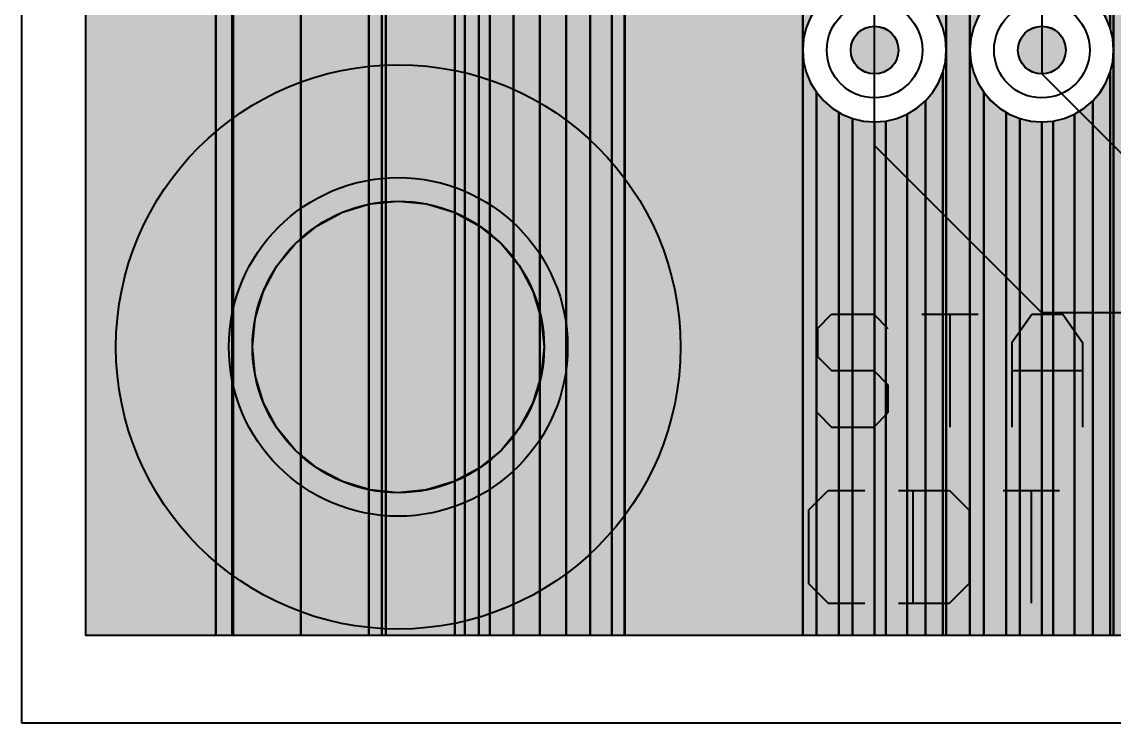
# Model space of a CAD drawing. Header units: millimetres. Extents: x 1.4 to 58.4, y 2.1 to 36.1.
# Drawn here: x 1.36 to 12.97, y 2.06 to 9.51 of the extents above; entities that cross this region are included whole.
import ezdxf

# ---------------------------------------------------------------- set-up
doc = ezdxf.new("R2010")
doc.units = ezdxf.units.MM
for name, color, linetype in [('bottom_copper', 7, 'Continuous'), ('bottom_silk', 7, 'Continuous'), ('drill_plated', 7, 'Continuous'), ('outline', 7, 'Continuous'), ('top_copper', 7, 'Continuous'), ('top_silk', 7, 'Continuous')]:
    doc.layers.add(name, color=color, linetype=linetype)

# ---------------------------------------------------------------- blocks, each defined once
blk = doc.blocks.new('Block19541')
at = {"layer": 'bottom_copper', "lineweight": 40}
for points in [[(0.894, 0), (0.6424, 0), (0.6424, 32.385), (0.894, 32.385), (0.894, 0)], [(0.6424, 6.223), (0.6353, 6.3426), (0.6073, 6.4592), (0.6073, 10.0508), (0.6353, 10.1674), (0.6424, 10.287), (0.6424, 6.223)], [(0.6073, 6.4592), (0.5614, 6.57), (0.4988, 6.6723), (0.4209, 6.7635), (0.4209, 9.7465), (0.4988, 9.8377), (0.5614, 9.94), (0.6073, 10.0508), (0.6073, 6.4592)], [(0.6424, 0), (0.6073, 0), (0.6073, 5.9868), (0.6353, 6.1034), (0.6424, 6.223), (0.6424, 0)], [(0.6073, 0), (0.4209, 0), (0.4209, 5.6825), (0.4988, 5.7737), (0.5614, 5.876), (0.6073, 5.9868), (0.6073, 0)], [(0.4209, 0), (0.2274, 0), (0.2274, 5.542), (0.3297, 5.6046), (0.4209, 5.6825), (0.4209, 0)], [(0, 0), (-0.1208, 0), (-0.1208, 5.4587), (-0.1196, 5.4586), (0, 5.4681), (0, 0)], [(0.2274, 0), (0, 0), (0, 5.4681), (0.1166, 5.4961), (0.2274, 5.542), (0.2274, 0)]]:
    blk.add_hatch(color=7, dxfattribs=at).paths.add_polyline_path(points, flags=0)
at = {"layer": 'bottom_copper', "color": 7, "lineweight": 40}
for points in [[(0.894, 0), (0.6424, 0), (0.6424, 32.385), (0.894, 32.385), (0.894, 0)], [(0.6424, 6.223), (0.6353, 6.3426), (0.6073, 6.4592), (0.6073, 10.0508), (0.6353, 10.1674), (0.6424, 10.287), (0.6424, 6.223)], [(0.6073, 6.4592), (0.5614, 6.57), (0.4988, 6.6723), (0.4209, 6.7635), (0.4209, 9.7465), (0.4988, 9.8377), (0.5614, 9.94), (0.6073, 10.0508), (0.6073, 6.4592)], [(0.6424, 0), (0.6073, 0), (0.6073, 5.9868), (0.6353, 6.1034), (0.6424, 6.223), (0.6424, 0)], [(0.6073, 0), (0.4209, 0), (0.4209, 5.6825), (0.4988, 5.7737), (0.5614, 5.876), (0.6073, 5.9868), (0.6073, 0)], [(0.4209, 0), (0.2274, 0), (0.2274, 5.542), (0.3297, 5.6046), (0.4209, 5.6825), (0.4209, 0)], [(0, 0), (-0.1208, 0), (-0.1208, 5.4587), (-0.1196, 5.4586), (0, 5.4681), (0, 0)], [(0.2274, 0), (0, 0), (0, 5.4681), (0.1166, 5.4961), (0.2274, 5.542), (0.2274, 0)]]:
    blk.add_lwpolyline(points, close=True, dxfattribs=at)
blk = doc.blocks.new('Block20023')
at = {"layer": 'bottom_copper', "lineweight": 40}
for points in [[(0.894, 0), (0.642, 0), (0.642, 32.385), (0.894, 32.385), (0.894, 0)], [(1.04, 6.672), (0.977, 6.57), (0.931, 6.459), (0.903, 6.343), (0.894, 6.223), (0.894, 10.287), (0.903, 10.167), (0.931, 10.051), (0.977, 9.94), (1.04, 9.838), (1.04, 6.672)], [(0.642, 6.223), (0.635, 6.343), (0.607, 6.459), (0.561, 6.57), (0.499, 6.672), (0.499, 8.822), (0.561, 8.924), (0.607, 9.035), (0.635, 9.151), (0.642, 9.271), (0.642, 6.223)], [(0.642, 0), (0.607, 0), (0.607, 5.987), (0.635, 6.103), (0.642, 6.223), (0.642, 0)], [(1.04, 0), (0.894, 0), (0.894, 6.223), (0.903, 6.103), (0.931, 5.987), (0.977, 5.876), (1.04, 5.774), (1.04, 0)], [(0.607, 0), (0.421, 0), (0.421, 5.683), (0.499, 5.774), (0.561, 5.876), (0.607, 5.987), (0.607, 0)], [(1.277, 0), (1.04, 0), (1.04, 5.774), (1.118, 5.683), (1.209, 5.605), (1.277, 5.563), (1.277, 0)], [(0.421, 0), (0.227, 0), (0.227, 5.542), (0.33, 5.605), (0.421, 5.683), (0.421, 0)], [(0, 0), (-0.121, 0), (-0.121, 5.459), (-0.12, 5.459), (0, 5.468), (0, 0)], [(0.227, 0), (0, 0), (0, 5.468), (0.117, 5.496), (0.227, 5.542), (0.227, 0)], [(1.422, 0), (1.277, 0), (1.277, 5.563), (1.311, 5.542), (1.422, 5.496), (1.422, 0)], [(1.657, 0), (1.422, 0), (1.422, 5.496), (1.539, 5.468), (1.657, 5.459), (1.657, 0)]]:
    blk.add_hatch(color=7, dxfattribs=at).paths.add_polyline_path(points, flags=0)
at = {"layer": 'bottom_copper', "color": 7, "lineweight": 40}
for points in [[(0.894, 0), (0.642, 0), (0.642, 32.385), (0.894, 32.385), (0.894, 0)], [(1.04, 6.672), (0.977, 6.57), (0.931, 6.459), (0.903, 6.343), (0.894, 6.223), (0.894, 10.287), (0.903, 10.167), (0.931, 10.051), (0.977, 9.94), (1.04, 9.838), (1.04, 6.672)], [(0.642, 6.223), (0.635, 6.343), (0.607, 6.459), (0.561, 6.57), (0.499, 6.672), (0.499, 8.822), (0.561, 8.924), (0.607, 9.035), (0.635, 9.151), (0.642, 9.271), (0.642, 6.223)], [(0.642, 0), (0.607, 0), (0.607, 5.987), (0.635, 6.103), (0.642, 6.223), (0.642, 0)], [(1.04, 0), (0.894, 0), (0.894, 6.223), (0.903, 6.103), (0.931, 5.987), (0.977, 5.876), (1.04, 5.774), (1.04, 0)], [(0.607, 0), (0.421, 0), (0.421, 5.683), (0.499, 5.774), (0.561, 5.876), (0.607, 5.987), (0.607, 0)], [(1.277, 0), (1.04, 0), (1.04, 5.774), (1.118, 5.683), (1.209, 5.605), (1.277, 5.563), (1.277, 0)], [(0.421, 0), (0.227, 0), (0.227, 5.542), (0.33, 5.605), (0.421, 5.683), (0.421, 0)], [(0, 0), (-0.121, 0), (-0.121, 5.459), (-0.12, 5.459), (0, 5.468), (0, 0)], [(0.227, 0), (0, 0), (0, 5.468), (0.117, 5.496), (0.227, 5.542), (0.227, 0)], [(1.422, 0), (1.277, 0), (1.277, 5.563), (1.311, 5.542), (1.422, 5.496), (1.422, 0)], [(1.657, 0), (1.422, 0), (1.422, 5.496), (1.539, 5.468), (1.657, 5.459), (1.657, 0)]]:
    blk.add_lwpolyline(points, close=True, dxfattribs=at)
blk = doc.blocks.new('Block20798')
at = {"layer": 'bottom_copper', "lineweight": 40}
for points in [[(2.512, 0), (0.623, 0), (0.623, 32.385), (2.512, 32.385), (2.512, 0)], [(0.62, 0), (0.484, 0), (0.484, 9.158), (0.518, 9.179), (0.548, 9.205), (0.574, 9.236), (0.595, 9.27), (0.611, 9.307), (0.62, 9.345), (0.62, 0)], [(0.623, 0), (0.62, 0), (0.62, 9.345), (0.623, 9.385), (0.623, 0)], [(2.658, 6.672), (2.595, 6.57), (2.55, 6.459), (2.522, 6.343), (2.512, 6.223), (2.512, 9.271), (2.522, 9.151), (2.55, 9.035), (2.595, 8.924), (2.658, 8.822), (2.658, 6.672)], [(0, 0), (-0.28, 0), (-0.28, 9.131), (0, 9.131), (0, 0)], [(0.252, 0), (0, 0), (0, 9.131), (0.252, 9.131), (0.252, 0)], [(0.484, 0), (0.252, 0), (0.252, 9.131), (0.358, 9.131), (0.368, 9.13), (0.408, 9.134), (0.447, 9.143), (0.484, 9.158), (0.484, 0)], [(2.658, 0), (2.512, 0), (2.512, 6.223), (2.522, 6.103), (2.55, 5.987), (2.595, 5.876), (2.658, 5.774), (2.658, 0)], [(2.896, 0), (2.658, 0), (2.658, 5.774), (2.736, 5.683), (2.827, 5.605), (2.896, 5.563), (2.896, 0)], [(3.04, 0), (2.896, 0), (2.896, 5.563), (2.929, 5.542), (3.04, 5.496), (3.04, 0)], [(3.275, 0), (3.04, 0), (3.04, 5.496), (3.157, 5.468), (3.275, 5.459), (3.275, 0)]]:
    blk.add_hatch(color=7, dxfattribs=at).paths.add_polyline_path(points, flags=0)
at = {"layer": 'bottom_copper', "color": 7, "lineweight": 40}
for points in [[(2.512, 0), (0.623, 0), (0.623, 32.385), (2.512, 32.385), (2.512, 0)], [(0.62, 0), (0.484, 0), (0.484, 9.158), (0.518, 9.179), (0.548, 9.205), (0.574, 9.236), (0.595, 9.27), (0.611, 9.307), (0.62, 9.345), (0.62, 0)], [(0.623, 0), (0.62, 0), (0.62, 9.345), (0.623, 9.385), (0.623, 0)], [(2.658, 6.672), (2.595, 6.57), (2.55, 6.459), (2.522, 6.343), (2.512, 6.223), (2.512, 9.271), (2.522, 9.151), (2.55, 9.035), (2.595, 8.924), (2.658, 8.822), (2.658, 6.672)], [(0, 0), (-0.28, 0), (-0.28, 9.131), (0, 9.131), (0, 0)], [(0.252, 0), (0, 0), (0, 9.131), (0.252, 9.131), (0.252, 0)], [(0.484, 0), (0.252, 0), (0.252, 9.131), (0.358, 9.131), (0.368, 9.13), (0.408, 9.134), (0.447, 9.143), (0.484, 9.158), (0.484, 0)], [(2.658, 0), (2.512, 0), (2.512, 6.223), (2.522, 6.103), (2.55, 5.987), (2.595, 5.876), (2.658, 5.774), (2.658, 0)], [(2.896, 0), (2.658, 0), (2.658, 5.774), (2.736, 5.683), (2.827, 5.605), (2.896, 5.563), (2.896, 0)], [(3.04, 0), (2.896, 0), (2.896, 5.563), (2.929, 5.542), (3.04, 5.496), (3.04, 0)], [(3.275, 0), (3.04, 0), (3.04, 5.496), (3.157, 5.468), (3.275, 5.459), (3.275, 0)]]:
    blk.add_lwpolyline(points, close=True, dxfattribs=at)
blk = doc.blocks.new('Block21701')
at = {"layer": 'bottom_copper', "lineweight": 40}
for points in [[(0.775, 0), (0.041, 0), (0.041, 32.385), (0.775, 32.385), (0.775, 0)], [(0.777, 0), (0.775, 0), (0.775, 12.573), (0.777, 12.548), (0.777, 0)], [(0.041, 0), (0, 0), (0, 11.024), (0.033, 11.162), (0.041, 11.303), (0.041, 0)], [(0, 0), (-0.14, 0), (-0.14, 10.758), (-0.129, 10.771), (-0.054, 10.892), (0, 11.024), (0, 0)], [(0.882, 0), (0.777, 0), (0.777, 9.385), (0.78, 9.346), (0.79, 9.307), (0.805, 9.27), (0.826, 9.236), (0.852, 9.205), (0.882, 9.179), (0.882, 0)], [(1.032, 0), (0.882, 0), (0.882, 9.179), (0.916, 9.158), (0.953, 9.143), (0.992, 9.134), (1.032, 9.13), (1.032, 0)], [(1.148, 0), (1.032, 0), (1.032, 9.13), (1.042, 9.131), (1.148, 9.131), (1.148, 0)], [(1.4, 0), (1.148, 0), (1.148, 9.131), (1.4, 9.131), (1.4, 0)], [(1.68, 0), (1.4, 0), (1.4, 9.131), (1.68, 9.131), (1.68, 0)]]:
    blk.add_hatch(color=7, dxfattribs=at).paths.add_polyline_path(points, flags=0)
at = {"layer": 'bottom_copper', "color": 7, "lineweight": 40}
for points in [[(0.775, 0), (0.041, 0), (0.041, 32.385), (0.775, 32.385), (0.775, 0)], [(0.777, 0), (0.775, 0), (0.775, 12.573), (0.777, 12.548), (0.777, 0)], [(0.041, 0), (0, 0), (0, 11.024), (0.033, 11.162), (0.041, 11.303), (0.041, 0)], [(0, 0), (-0.14, 0), (-0.14, 10.758), (-0.129, 10.771), (-0.054, 10.892), (0, 11.024), (0, 0)], [(0.882, 0), (0.777, 0), (0.777, 9.385), (0.78, 9.346), (0.79, 9.307), (0.805, 9.27), (0.826, 9.236), (0.852, 9.205), (0.882, 9.179), (0.882, 0)], [(1.032, 0), (0.882, 0), (0.882, 9.179), (0.916, 9.158), (0.953, 9.143), (0.992, 9.134), (1.032, 9.13), (1.032, 0)], [(1.148, 0), (1.032, 0), (1.032, 9.13), (1.042, 9.131), (1.148, 9.131), (1.148, 0)], [(1.4, 0), (1.148, 0), (1.148, 9.131), (1.4, 9.131), (1.4, 0)], [(1.68, 0), (1.4, 0), (1.4, 9.131), (1.68, 9.131), (1.68, 0)]]:
    blk.add_lwpolyline(points, close=True, dxfattribs=at)
blk = doc.blocks.new('Block23609')
at = {"layer": 'bottom_copper', "lineweight": 40}
for points in [[(0, 0), (-1.3815, 0), (-1.3815, 32.385), (0, 32.385), (0, 0)], [(0.1728, 0), (0, 0), (0, 11.303), (0.0112, 11.1615), (0.0443, 11.0235), (0.0986, 10.8924), (0.1728, 10.7714), (0.1728, 0)], [(0.1822, 0), (0.1728, 0), (0.1728, 10.7714), (0.1826, 10.7598), (0.1826, 0)]]:
    blk.add_hatch(color=7, dxfattribs=at).paths.add_polyline_path(points, flags=0)
at = {"layer": 'bottom_copper', "color": 7, "lineweight": 40}
for points in [[(0, 0), (-1.3815, 0), (-1.3815, 32.385), (0, 32.385), (0, 0)], [(0.1728, 0), (0, 0), (0, 11.303), (0.0112, 11.1615), (0.0443, 11.0235), (0.0986, 10.8924), (0.1728, 10.7714), (0.1728, 0)], [(0.1822, 0), (0.1728, 0), (0.1728, 10.7714), (0.1826, 10.7598), (0.1826, 0)]]:
    blk.add_lwpolyline(points, close=True, dxfattribs=at)

msp = doc.modelspace()

# ---------------------------------------------------------------- hatches: boundary and pattern name
at = {"layer": 'bottom_copper', "lineweight": 40}
for points in [[(4.325, 2.988), (3.604, 2.988), (3.604, 13.748), (3.686, 13.651), (3.794, 13.559), (3.915, 13.485), (4.046, 13.431), (4.184, 13.398), (4.325, 13.387), (4.325, 2.988)], [(5.046, 2.988), (4.325, 2.988), (4.325, 13.387), (4.326, 13.386), (4.468, 13.398), (4.606, 13.431), (4.737, 13.485), (4.858, 13.559), (4.966, 13.651), (5.046, 13.746), (5.046, 2.988)], [(10.671, 9.161), (10.657, 9.114), (10.633, 9.07), (10.602, 9.031), (10.563, 9), (10.519, 8.976), (10.472, 8.962), (10.422, 8.957), (10.372, 8.962), (10.325, 8.976), (10.281, 9), (10.242, 9.031), (10.211, 9.07), (10.187, 9.114), (10.173, 9.161), (10.168, 9.211), (10.173, 9.261), (10.187, 9.308), (10.211, 9.352), (10.242, 9.391), (10.281, 9.422), (10.325, 9.446), (10.372, 9.46), (10.422, 9.465), (10.472, 9.46), (10.519, 9.446), (10.563, 9.422), (10.602, 9.391), (10.633, 9.352), (10.657, 9.308), (10.671, 9.261), (10.676, 9.211), (10.671, 9.161)], [(12.449, 9.161), (12.435, 9.114), (12.411, 9.07), (12.38, 9.031), (12.341, 9), (12.297, 8.976), (12.25, 8.962), (12.2, 8.957), (12.15, 8.962), (12.103, 8.976), (12.059, 9), (12.02, 9.031), (11.989, 9.07), (11.965, 9.114), (11.951, 9.161), (11.946, 9.211), (11.951, 9.261), (11.965, 9.308), (11.989, 9.352), (12.02, 9.391), (12.059, 9.422), (12.103, 9.446), (12.15, 9.46), (12.2, 9.465), (12.25, 9.46), (12.297, 9.446), (12.341, 9.422), (12.38, 9.391), (12.411, 9.352), (12.435, 9.308), (12.449, 9.261), (12.454, 9.211), (12.449, 9.161)], [(6.88, 5.753), (6.792, 5.462), (6.649, 5.194), (6.456, 4.959), (6.221, 4.766), (5.953, 4.623), (5.662, 4.535), (5.36, 4.505), (5.058, 4.535), (4.767, 4.623), (4.499, 4.766), (4.264, 4.959), (4.071, 5.194), (3.928, 5.462), (3.84, 5.753), (3.81, 6.055), (3.84, 6.357), (3.928, 6.648), (4.071, 6.916), (4.264, 7.151), (4.499, 7.344), (4.767, 7.487), (5.058, 7.575), (5.36, 7.605), (5.662, 7.575), (5.953, 7.487), (6.221, 7.344), (6.456, 7.151), (6.649, 6.916), (6.792, 6.648), (6.88, 6.357), (6.91, 6.055), (6.88, 5.753)]]:
    msp.add_hatch(color=7, dxfattribs=at).paths.add_polyline_path(points, flags=0)
at = {"layer": 'drill_plated', "lineweight": 40}
for points in [[(10.671, 9.161), (10.657, 9.114), (10.633, 9.07), (10.602, 9.031), (10.563, 9), (10.519, 8.976), (10.472, 8.962), (10.422, 8.957), (10.372, 8.962), (10.325, 8.976), (10.281, 9), (10.242, 9.031), (10.211, 9.07), (10.187, 9.114), (10.173, 9.161), (10.168, 9.211), (10.173, 9.261), (10.187, 9.308), (10.211, 9.352), (10.242, 9.391), (10.281, 9.422), (10.325, 9.446), (10.372, 9.46), (10.422, 9.465), (10.472, 9.46), (10.519, 9.446), (10.563, 9.422), (10.602, 9.391), (10.633, 9.352), (10.657, 9.308), (10.671, 9.261), (10.676, 9.211), (10.671, 9.161)], [(12.449, 9.161), (12.435, 9.114), (12.411, 9.07), (12.38, 9.031), (12.341, 9), (12.297, 8.976), (12.25, 8.962), (12.2, 8.957), (12.15, 8.962), (12.103, 8.976), (12.059, 9), (12.02, 9.031), (11.989, 9.07), (11.965, 9.114), (11.951, 9.161), (11.946, 9.211), (11.951, 9.261), (11.965, 9.308), (11.989, 9.352), (12.02, 9.391), (12.059, 9.422), (12.103, 9.446), (12.15, 9.46), (12.2, 9.465), (12.25, 9.46), (12.297, 9.446), (12.341, 9.422), (12.38, 9.391), (12.411, 9.352), (12.435, 9.308), (12.449, 9.261), (12.454, 9.211), (12.449, 9.161)], [(6.88, 5.753), (6.792, 5.462), (6.649, 5.194), (6.456, 4.959), (6.221, 4.766), (5.953, 4.623), (5.662, 4.535), (5.36, 4.505), (5.058, 4.535), (4.767, 4.623), (4.499, 4.766), (4.264, 4.959), (4.071, 5.194), (3.928, 5.462), (3.84, 5.753), (3.81, 6.055), (3.84, 6.357), (3.928, 6.648), (4.071, 6.916), (4.264, 7.151), (4.499, 7.344), (4.767, 7.487), (5.058, 7.575), (5.36, 7.605), (5.662, 7.575), (5.953, 7.487), (6.221, 7.344), (6.456, 7.151), (6.649, 6.916), (6.792, 6.648), (6.88, 6.357), (6.91, 6.055), (6.88, 5.753)]]:
    msp.add_hatch(color=7, dxfattribs=at).paths.add_polyline_path(points, flags=0)
at = {"layer": 'top_copper', "lineweight": 40}
for points in [[(10.671, 9.161), (10.657, 9.114), (10.633, 9.07), (10.602, 9.031), (10.563, 9), (10.519, 8.976), (10.472, 8.962), (10.422, 8.957), (10.372, 8.962), (10.325, 8.976), (10.281, 9), (10.242, 9.031), (10.211, 9.07), (10.187, 9.114), (10.173, 9.161), (10.168, 9.211), (10.173, 9.261), (10.187, 9.308), (10.211, 9.352), (10.242, 9.391), (10.281, 9.422), (10.325, 9.446), (10.372, 9.46), (10.422, 9.465), (10.472, 9.46), (10.519, 9.446), (10.563, 9.422), (10.602, 9.391), (10.633, 9.352), (10.657, 9.308), (10.671, 9.261), (10.676, 9.211), (10.671, 9.161)], [(12.449, 9.161), (12.435, 9.114), (12.411, 9.07), (12.38, 9.031), (12.341, 9), (12.297, 8.976), (12.25, 8.962), (12.2, 8.957), (12.15, 8.962), (12.103, 8.976), (12.059, 9), (12.02, 9.031), (11.989, 9.07), (11.965, 9.114), (11.951, 9.161), (11.946, 9.211), (11.951, 9.261), (11.965, 9.308), (11.989, 9.352), (12.02, 9.391), (12.059, 9.422), (12.103, 9.446), (12.15, 9.46), (12.2, 9.465), (12.25, 9.46), (12.297, 9.446), (12.341, 9.422), (12.38, 9.391), (12.411, 9.352), (12.435, 9.308), (12.449, 9.261), (12.454, 9.211), (12.449, 9.161)], [(6.88, 5.753), (6.792, 5.462), (6.649, 5.194), (6.456, 4.959), (6.221, 4.766), (5.953, 4.623), (5.662, 4.535), (5.36, 4.505), (5.058, 4.535), (4.767, 4.623), (4.499, 4.766), (4.264, 4.959), (4.071, 5.194), (3.928, 5.462), (3.84, 5.753), (3.81, 6.055), (3.84, 6.357), (3.928, 6.648), (4.071, 6.916), (4.264, 7.151), (4.499, 7.344), (4.767, 7.487), (5.058, 7.575), (5.36, 7.605), (5.662, 7.575), (5.953, 7.487), (6.221, 7.344), (6.456, 7.151), (6.649, 6.916), (6.792, 6.648), (6.88, 6.357), (6.91, 6.055), (6.88, 5.753)]]:
    msp.add_hatch(color=7, dxfattribs=at).paths.add_polyline_path(points, flags=0)

# ---------------------------------------------------------------- linework, layer by layer
at = {"layer": 'bottom_copper', "color": 7, "lineweight": 40}
for p, q in [((2.04, 2.988), (2.04, 35.373)), ((3.604, 2.988), (3.604, 13.748)), ((3.604, 13.748), (3.604, 2.988)), ((5.046, 2.988), (5.046, 13.746)), ((5.046, 13.746), (5.046, 2.988)), ((4.325, 2.988), (4.325, 13.387)), ((4.325, 13.387), (4.325, 2.988)), ((12.2, 13.275), (12.2, 9.211)), ((10.422, 9.211), (10.422, 12.259)), ((6.866, 2.988), (6.866, 12.119)), ((6.866, 12.119), (6.866, 2.988)), ((9.741, 9.558), (9.695, 9.447)), ((11.149, 9.447), (11.103, 9.558)), ((11.519, 9.558), (11.473, 9.447)), ((12.927, 9.447), (12.881, 9.558)), ((9.695, 9.447), (9.667, 9.331)), ((11.177, 9.331), (11.149, 9.447)), ((11.473, 9.447), (11.445, 9.331)), ((12.955, 9.331), (12.927, 9.447)), ((9.667, 9.331), (9.658, 9.211)), ((11.184, 9.211), (11.177, 9.331)), ((11.445, 9.331), (11.436, 9.211)), ((12.962, 9.211), (12.955, 9.331)), ((9.658, 9.211), (9.667, 9.091)), ((11.177, 9.091), (11.184, 9.211)), ((11.436, 9.211), (11.445, 9.091)), ((12.955, 9.091), (12.962, 9.211)), ((9.667, 9.091), (9.695, 8.975)), ((11.149, 8.975), (11.177, 9.091)), ((11.445, 9.091), (11.473, 8.975)), ((12.927, 8.975), (12.955, 9.091)), ((9.695, 8.975), (9.741, 8.864)), ((11.103, 8.864), (11.149, 8.975)), ((11.473, 8.975), (11.519, 8.864)), ((12.881, 8.864), (12.927, 8.975)), ((9.741, 8.864), (9.804, 8.762)), ((11.04, 8.762), (11.103, 8.864)), ((11.519, 8.864), (11.582, 8.762)), ((12.818, 8.762), (12.881, 8.864)), ((9.804, 8.762), (9.882, 8.671)), ((10.963, 8.671), (11.04, 8.762)), ((11.582, 8.762), (11.659, 8.671)), ((12.741, 8.671), (12.818, 8.762)), ((9.882, 8.671), (9.973, 8.593)), ((9.973, 8.593), (10.075, 8.53)), ((10.769, 8.53), (10.871, 8.593)), ((10.871, 8.593), (10.963, 8.671)), ((11.659, 8.671), (11.751, 8.593)), ((11.751, 8.593), (11.853, 8.53)), ((12.547, 8.53), (12.649, 8.593)), ((12.649, 8.593), (12.741, 8.671)), ((10.075, 8.53), (10.186, 8.484)), ((10.186, 8.484), (10.302, 8.456)), ((10.542, 8.456), (10.658, 8.484)), ((10.658, 8.484), (10.769, 8.53)), ((11.853, 8.53), (11.964, 8.484)), ((11.964, 8.484), (12.08, 8.456)), ((12.32, 8.456), (12.436, 8.484)), ((12.436, 8.484), (12.547, 8.53)), ((10.302, 8.456), (10.421, 8.447)), ((10.421, 2.988), (10.421, 8.447)), ((10.421, 8.447), (10.422, 8.447)), ((10.421, 8.447), (10.421, 2.988)), ((10.422, 8.447), (10.542, 8.456)), ((12.08, 8.456), (12.199, 8.447)), ((12.199, 2.988), (12.199, 8.447)), ((12.199, 8.447), (12.2, 8.447)), ((12.199, 8.447), (12.199, 2.988)), ((12.2, 8.447), (12.32, 8.456)), ((3.604, 2.988), (2.04, 2.988)), ((4.325, 2.988), (3.604, 2.988)), ((5.046, 2.988), (4.325, 2.988)), ((6.866, 2.988), (5.046, 2.988)), ((10.421, 2.988), (6.866, 2.988)), ((12.199, 2.988), (10.421, 2.988)), ((14.993, 2.988), (12.199, 2.988))]:
    msp.add_line(p, q, dxfattribs=at)
for points in [[(4.325, 2.988), (3.604, 2.988), (3.604, 13.748), (3.686, 13.651), (3.794, 13.559), (3.915, 13.485), (4.046, 13.431), (4.184, 13.398), (4.325, 13.387), (4.325, 2.988)], [(5.046, 2.988), (4.325, 2.988), (4.325, 13.387), (4.326, 13.386), (4.468, 13.398), (4.606, 13.431), (4.737, 13.485), (4.858, 13.559), (4.966, 13.651), (5.046, 13.746), (5.046, 2.988)], [(10.671, 9.161), (10.657, 9.114), (10.633, 9.07), (10.602, 9.031), (10.563, 9), (10.519, 8.976), (10.472, 8.962), (10.422, 8.957), (10.372, 8.962), (10.325, 8.976), (10.281, 9), (10.242, 9.031), (10.211, 9.07), (10.187, 9.114), (10.173, 9.161), (10.168, 9.211), (10.173, 9.261), (10.187, 9.308), (10.211, 9.352), (10.242, 9.391), (10.281, 9.422), (10.325, 9.446), (10.372, 9.46), (10.422, 9.465), (10.472, 9.46), (10.519, 9.446), (10.563, 9.422), (10.602, 9.391), (10.633, 9.352), (10.657, 9.308), (10.671, 9.261), (10.676, 9.211), (10.671, 9.161)], [(12.449, 9.161), (12.435, 9.114), (12.411, 9.07), (12.38, 9.031), (12.341, 9), (12.297, 8.976), (12.25, 8.962), (12.2, 8.957), (12.15, 8.962), (12.103, 8.976), (12.059, 9), (12.02, 9.031), (11.989, 9.07), (11.965, 9.114), (11.951, 9.161), (11.946, 9.211), (11.951, 9.261), (11.965, 9.308), (11.989, 9.352), (12.02, 9.391), (12.059, 9.422), (12.103, 9.446), (12.15, 9.46), (12.2, 9.465), (12.25, 9.46), (12.297, 9.446), (12.341, 9.422), (12.38, 9.391), (12.411, 9.352), (12.435, 9.308), (12.449, 9.261), (12.454, 9.211), (12.449, 9.161)], [(6.88, 5.753), (6.792, 5.462), (6.649, 5.194), (6.456, 4.959), (6.221, 4.766), (5.953, 4.623), (5.662, 4.535), (5.36, 4.505), (5.058, 4.535), (4.767, 4.623), (4.499, 4.766), (4.264, 4.959), (4.071, 5.194), (3.928, 5.462), (3.84, 5.753), (3.81, 6.055), (3.84, 6.357), (3.928, 6.648), (4.071, 6.916), (4.264, 7.151), (4.499, 7.344), (4.767, 7.487), (5.058, 7.575), (5.36, 7.605), (5.662, 7.575), (5.953, 7.487), (6.221, 7.344), (6.456, 7.151), (6.649, 6.916), (6.792, 6.648), (6.88, 6.357), (6.91, 6.055), (6.88, 5.753)]]:
    msp.add_lwpolyline(points, close=True, dxfattribs=at)
for centre, major_axis in [((10.422, 9.211), (0.508, 0)), ((12.2, 9.211), (0.508, 0)), ((10.422, 9.211), (0.254, 0)), ((12.2, 9.211), (0.254, 0)), ((5.36, 6.055), (1.8, 0)), ((5.36, 6.055), (1.55, 0))]:
    msp.add_ellipse(centre, major_axis=major_axis, ratio=1, dxfattribs=at)
at = {"layer": 'bottom_silk', "color": 7, "lineweight": 40}
for p, q in [((1.36, 2.055), (1.36, 36.055)), ((58.36, 2.055), (1.36, 2.055))]:
    msp.add_line(p, q, dxfattribs=at)
at = {"layer": 'drill_plated', "color": 7, "lineweight": 40}
for points in [[(10.671, 9.161), (10.657, 9.114), (10.633, 9.07), (10.602, 9.031), (10.563, 9), (10.519, 8.976), (10.472, 8.962), (10.422, 8.957), (10.372, 8.962), (10.325, 8.976), (10.281, 9), (10.242, 9.031), (10.211, 9.07), (10.187, 9.114), (10.173, 9.161), (10.168, 9.211), (10.173, 9.261), (10.187, 9.308), (10.211, 9.352), (10.242, 9.391), (10.281, 9.422), (10.325, 9.446), (10.372, 9.46), (10.422, 9.465), (10.472, 9.46), (10.519, 9.446), (10.563, 9.422), (10.602, 9.391), (10.633, 9.352), (10.657, 9.308), (10.671, 9.261), (10.676, 9.211), (10.671, 9.161)], [(12.449, 9.161), (12.435, 9.114), (12.411, 9.07), (12.38, 9.031), (12.341, 9), (12.297, 8.976), (12.25, 8.962), (12.2, 8.957), (12.15, 8.962), (12.103, 8.976), (12.059, 9), (12.02, 9.031), (11.989, 9.07), (11.965, 9.114), (11.951, 9.161), (11.946, 9.211), (11.951, 9.261), (11.965, 9.308), (11.989, 9.352), (12.02, 9.391), (12.059, 9.422), (12.103, 9.446), (12.15, 9.46), (12.2, 9.465), (12.25, 9.46), (12.297, 9.446), (12.341, 9.422), (12.38, 9.391), (12.411, 9.352), (12.435, 9.308), (12.449, 9.261), (12.454, 9.211), (12.449, 9.161)], [(6.88, 5.753), (6.792, 5.462), (6.649, 5.194), (6.456, 4.959), (6.221, 4.766), (5.953, 4.623), (5.662, 4.535), (5.36, 4.505), (5.058, 4.535), (4.767, 4.623), (4.499, 4.766), (4.264, 4.959), (4.071, 5.194), (3.928, 5.462), (3.84, 5.753), (3.81, 6.055), (3.84, 6.357), (3.928, 6.648), (4.071, 6.916), (4.264, 7.151), (4.499, 7.344), (4.767, 7.487), (5.058, 7.575), (5.36, 7.605), (5.662, 7.575), (5.953, 7.487), (6.221, 7.344), (6.456, 7.151), (6.649, 6.916), (6.792, 6.648), (6.88, 6.357), (6.91, 6.055), (6.88, 5.753)]]:
    msp.add_lwpolyline(points, close=True, dxfattribs=at)
for centre, major_axis in [((10.422, 9.211), (0.254, 0)), ((12.2, 9.211), (0.254, 0)), ((5.36, 6.055), (1.55, 0))]:
    msp.add_ellipse(centre, major_axis=major_axis, ratio=1, dxfattribs=at)
at = {"layer": 'outline', "color": 7, "lineweight": 40}
for p, q in [((1.36, 2.055), (1.36, 36.055)), ((58.36, 2.055), (1.36, 2.055))]:
    msp.add_line(p, q, dxfattribs=at)
at = {"layer": 'top_copper', "color": 7, "lineweight": 40}
for p, q in [((10.422, 8.195), (10.422, 9.211)), ((12.2, 9.211), (12.2, 8.957)), ((13.978, 7.179), (12.2, 8.957)), ((12.2, 6.417), (10.422, 8.195)), ((23.376, 6.417), (12.2, 6.417))]:
    msp.add_line(p, q, dxfattribs=at)
for points in [[(10.671, 9.161), (10.657, 9.114), (10.633, 9.07), (10.602, 9.031), (10.563, 9), (10.519, 8.976), (10.472, 8.962), (10.422, 8.957), (10.372, 8.962), (10.325, 8.976), (10.281, 9), (10.242, 9.031), (10.211, 9.07), (10.187, 9.114), (10.173, 9.161), (10.168, 9.211), (10.173, 9.261), (10.187, 9.308), (10.211, 9.352), (10.242, 9.391), (10.281, 9.422), (10.325, 9.446), (10.372, 9.46), (10.422, 9.465), (10.472, 9.46), (10.519, 9.446), (10.563, 9.422), (10.602, 9.391), (10.633, 9.352), (10.657, 9.308), (10.671, 9.261), (10.676, 9.211), (10.671, 9.161)], [(12.449, 9.161), (12.435, 9.114), (12.411, 9.07), (12.38, 9.031), (12.341, 9), (12.297, 8.976), (12.25, 8.962), (12.2, 8.957), (12.15, 8.962), (12.103, 8.976), (12.059, 9), (12.02, 9.031), (11.989, 9.07), (11.965, 9.114), (11.951, 9.161), (11.946, 9.211), (11.951, 9.261), (11.965, 9.308), (11.989, 9.352), (12.02, 9.391), (12.059, 9.422), (12.103, 9.446), (12.15, 9.46), (12.2, 9.465), (12.25, 9.46), (12.297, 9.446), (12.341, 9.422), (12.38, 9.391), (12.411, 9.352), (12.435, 9.308), (12.449, 9.261), (12.454, 9.211), (12.449, 9.161)], [(6.88, 5.753), (6.792, 5.462), (6.649, 5.194), (6.456, 4.959), (6.221, 4.766), (5.953, 4.623), (5.662, 4.535), (5.36, 4.505), (5.058, 4.535), (4.767, 4.623), (4.499, 4.766), (4.264, 4.959), (4.071, 5.194), (3.928, 5.462), (3.84, 5.753), (3.81, 6.055), (3.84, 6.357), (3.928, 6.648), (4.071, 6.916), (4.264, 7.151), (4.499, 7.344), (4.767, 7.487), (5.058, 7.575), (5.36, 7.605), (5.662, 7.575), (5.953, 7.487), (6.221, 7.344), (6.456, 7.151), (6.649, 6.916), (6.792, 6.648), (6.88, 6.357), (6.91, 6.055), (6.88, 5.753)]]:
    msp.add_lwpolyline(points, close=True, dxfattribs=at)
for centre, major_axis in [((10.422, 9.211), (0.508, 0)), ((12.2, 9.211), (0.508, 0)), ((10.422, 9.211), (0.254, 0)), ((12.2, 9.211), (0.254, 0)), ((5.36, 6.055), (1.8, 0)), ((5.36, 6.055), (1.55, 0))]:
    msp.add_ellipse(centre, major_axis=major_axis, ratio=1, dxfattribs=at)
at = {"layer": 'top_silk', "color": 7, "lineweight": 40}
for p, q in [((1.36, 2.055), (1.36, 36.055)), ((9.814, 6.252), (9.964, 6.402)), ((9.964, 6.402), (10.413, 6.402)), ((10.413, 6.402), (10.563, 6.252)), ((10.923, 6.402), (11.522, 6.402)), ((11.222, 6.402), (11.222, 5.203)), ((11.882, 6.102), (12.092, 6.402)), ((12.092, 6.402), (12.421, 6.402)), ((12.421, 6.402), (12.631, 6.102)), ((9.814, 6.252), (9.814, 5.952)), ((11.882, 6.102), (11.882, 5.203)), ((12.631, 6.102), (12.631, 5.203)), ((9.814, 5.952), (9.964, 5.803)), ((9.964, 5.803), (10.413, 5.803)), ((10.413, 5.803), (10.563, 5.653)), ((11.882, 5.803), (12.631, 5.803)), ((10.563, 5.653), (10.563, 5.353)), ((9.814, 5.353), (9.964, 5.203)), ((10.413, 5.203), (10.563, 5.353)), ((9.964, 5.203), (10.413, 5.203)), ((9.719, 4.32), (9.929, 4.53)), ((9.929, 4.53), (10.319, 4.53)), ((10.678, 4.53), (11.218, 4.53)), ((10.828, 4.53), (10.828, 3.331)), ((11.218, 4.53), (11.428, 4.32)), ((11.787, 4.53), (12.387, 4.53)), ((12.087, 4.53), (12.087, 3.331)), ((9.719, 4.32), (9.719, 3.541)), ((11.428, 4.32), (11.428, 3.541)), ((9.719, 3.541), (9.929, 3.331)), ((11.218, 3.331), (11.428, 3.541)), ((9.929, 3.331), (10.319, 3.331)), ((10.678, 3.331), (11.218, 3.331)), ((58.36, 2.055), (1.36, 2.055))]:
    msp.add_line(p, q, dxfattribs=at)
msp.add_ellipse((5.36, 6.055), major_axis=(3, 0), ratio=1, dxfattribs=at)

# ---------------------------------------------------------------- block references
at = {"layer": 'bottom_copper'}
for name, p in [('Block23609', (3.421, 2.988)), ('Block21701', (5.186, 2.988)), ('Block20798', (7.146, 2.988)), ('Block20023', (10.542, 2.988)), ('Block19541', (12.32, 2.988))]:
    msp.add_blockref(name, p, dxfattribs=at)

doc.saveas('drawing.dxf')
